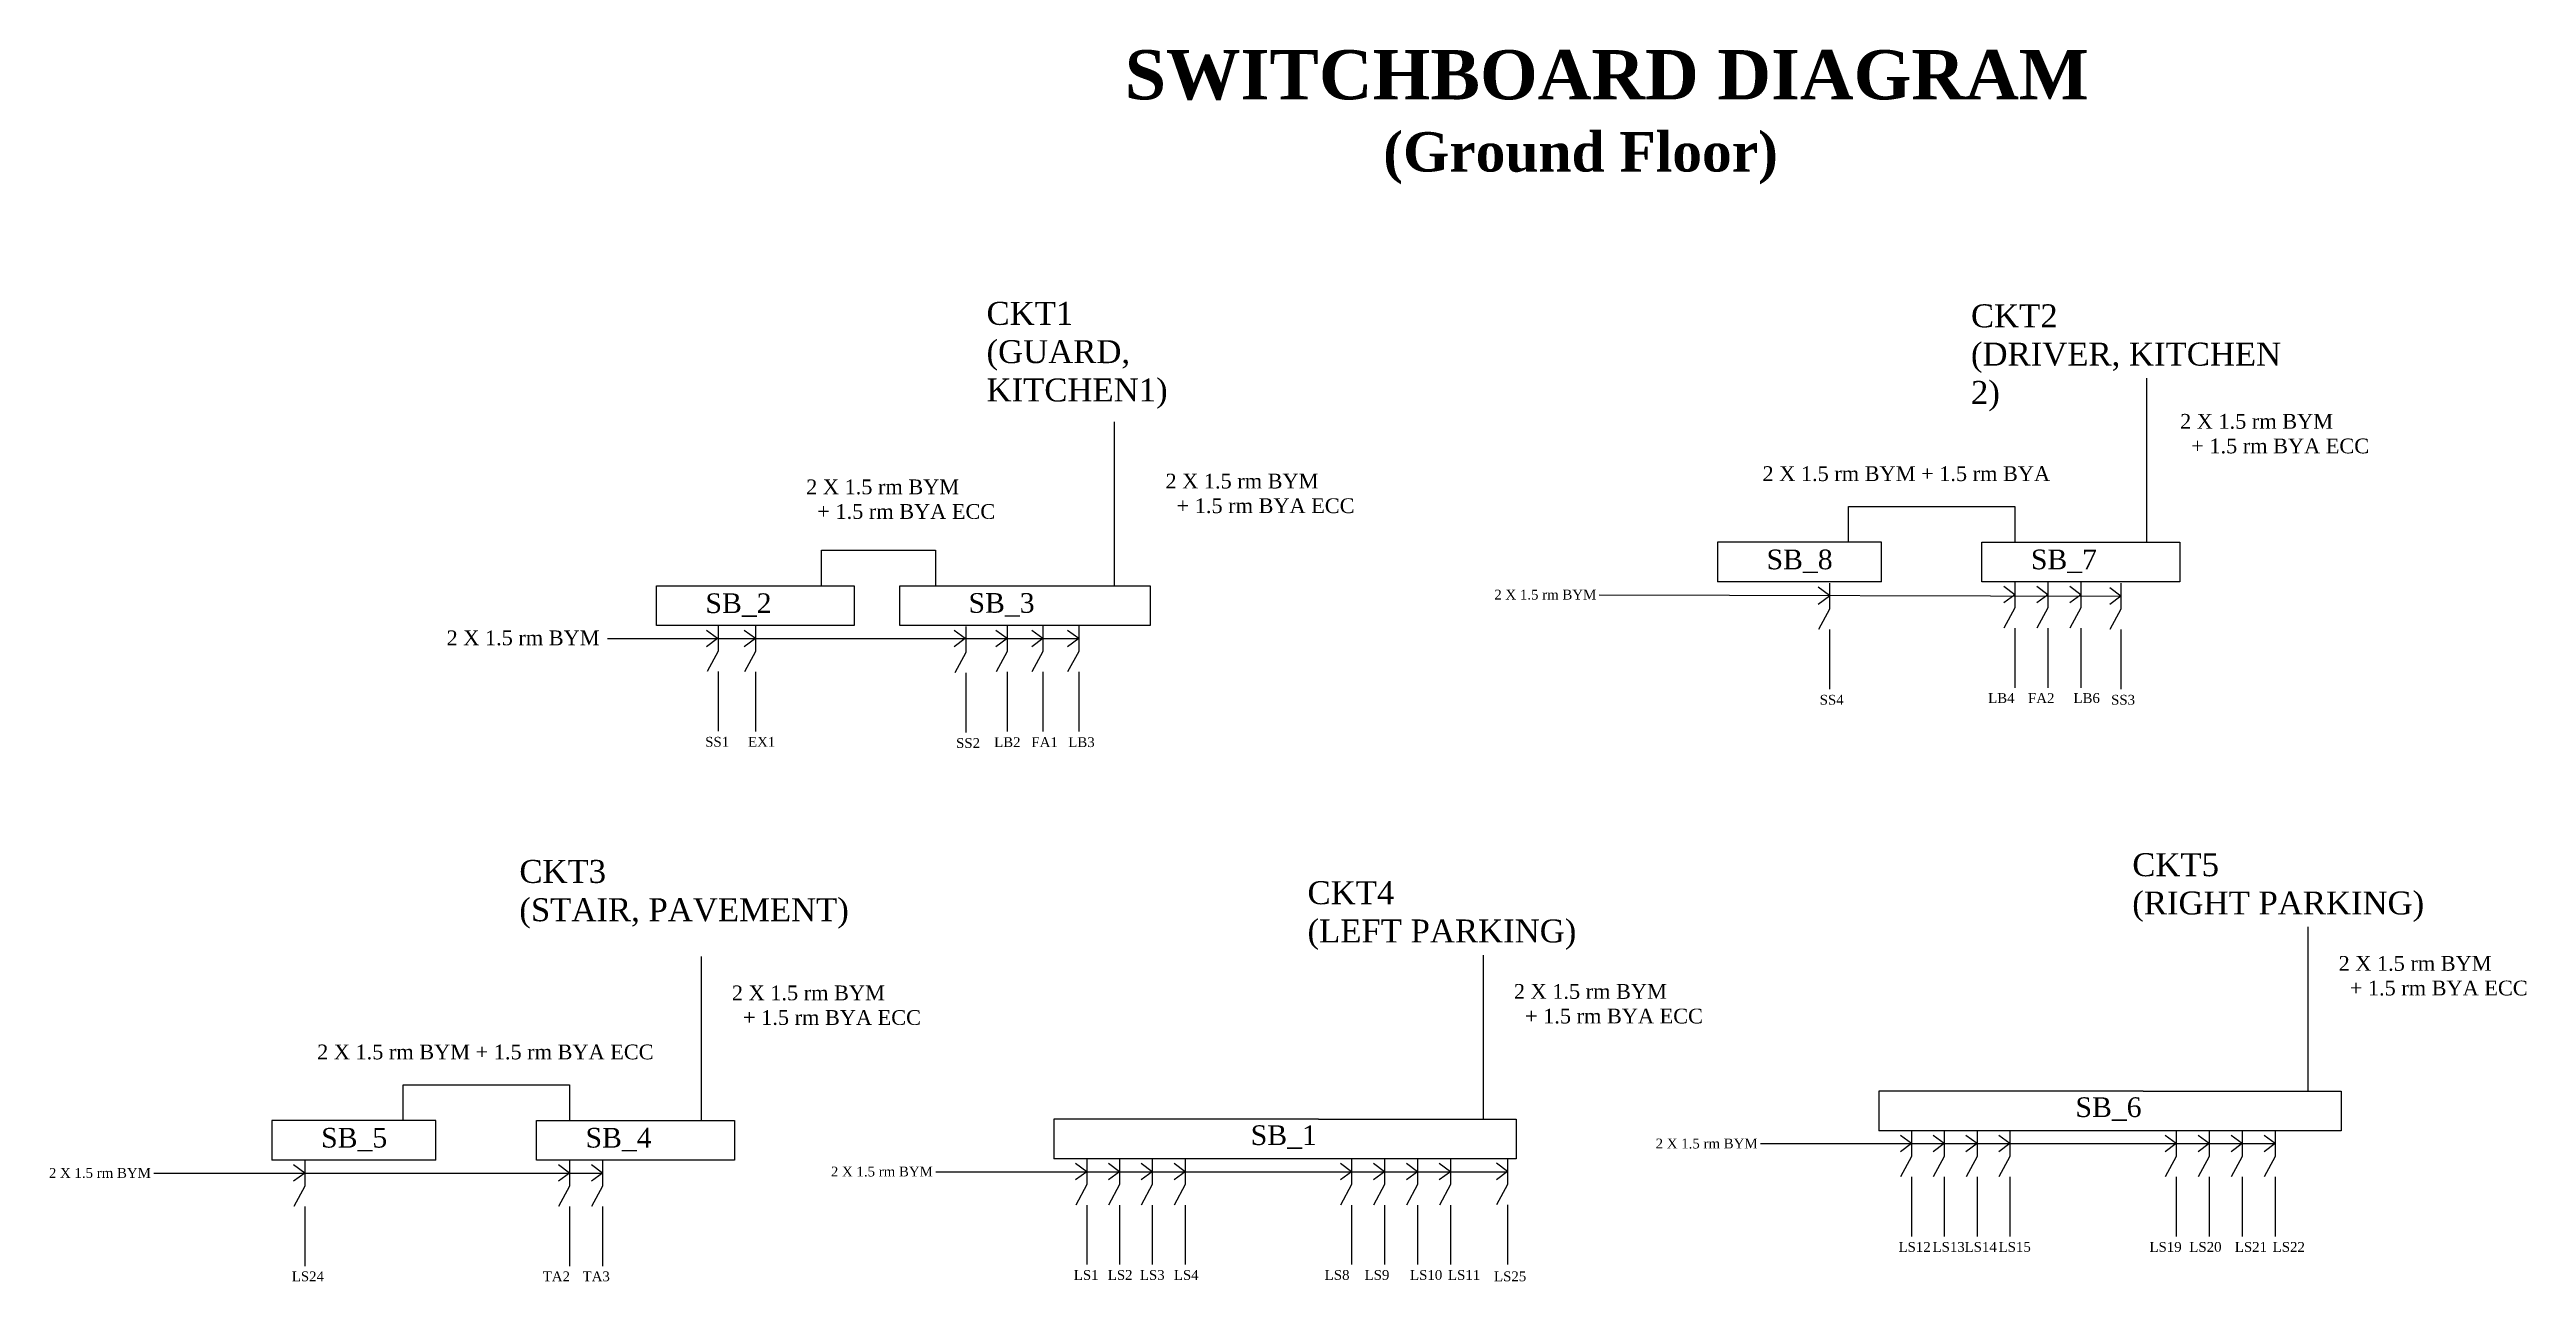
# Model space of a CAD drawing. Header units: inches. Extents: x 360 to 1116, y -144 to 231.
import ezdxf

# ---------------------------------------------------------------- set-up
doc = ezdxf.new("R2010")
doc.units = ezdxf.units.IN
doc.header["$MEASUREMENT"] = 0

msp = doc.modelspace()

# ---------------------------------------------------------------- linework, layer by layer
for p, q in [((999.79, 81.12), (999.79, 131.12)), ((685.09, 67.78), (685.09, 117.78)), ((908.87, 81.12), (908.87, 91.98)), ((908.87, 91.98), (959.58, 91.98)), ((959.58, 91.98), (959.58, 81.12)), ((595.72, 67.78), (595.72, 78.65)), ((595.72, 78.65), (630.52, 78.65)), ((630.52, 78.65), (630.52, 67.78)), ((918.87, 81.12), (868.87, 81.12)), ((868.87, 81.12), (868.87, 69.04)), ((918.87, 69.04), (918.87, 81.12)), ((949.53, 81.12), (1009.84, 81.12)), ((949.53, 69.04), (949.53, 81.12)), ((1009.84, 81.12), (1009.84, 69.04)), ((878.87, 69.04), (868.87, 69.04)), ((888.87, 69.04), (878.87, 69.04)), ((898.87, 69.04), (888.87, 69.04)), ((908.87, 69.04), (898.87, 69.04)), ((903.03, 68.6), (903.03, 60.71)), ((918.87, 69.04), (908.87, 69.04)), ((959.58, 69.04), (949.53, 69.04)), ((969.63, 69.04), (959.58, 69.04)), ((959.58, 69.04), (959.58, 61.15)), ((979.69, 69.04), (969.63, 69.04)), ((969.63, 69.04), (969.63, 61.15)), ((989.74, 69.04), (979.69, 69.04)), ((979.69, 69.04), (979.69, 61.15)), ((999.79, 69.04), (989.74, 69.04)), ((991.88, 68.6), (991.88, 60.71)), ((1009.84, 69.04), (999.79, 69.04)), ((545.47, 67.78), (605.77, 67.78)), ((545.47, 55.71), (545.47, 67.78)), ((605.77, 67.78), (605.77, 55.71)), ((619.61, 67.78), (696, 67.78)), ((619.61, 55.71), (619.61, 67.78)), ((696, 67.78), (696, 55.71)), ((832.83, 65.1), (991.88, 64.66)), ((903.03, 64.91), (899.65, 67.41)), ((903.03, 64.66), (899.65, 62.16)), ((903.03, 60.71), (899.67, 54.5)), ((959.58, 65.1), (956.2, 67.6)), ((959.58, 65.1), (956.2, 62.6)), ((959.58, 61.15), (956.23, 54.94)), ((969.63, 65.1), (966.25, 67.6)), ((969.63, 65.1), (966.25, 62.6)), ((969.63, 61.15), (966.28, 54.94)), ((979.69, 65.1), (976.3, 67.6)), ((979.69, 65.1), (976.3, 62.6)), ((979.69, 61.15), (976.33, 54.94)), ((991.88, 64.67), (988.5, 67.17)), ((991.88, 64.66), (988.5, 62.16)), ((991.88, 60.71), (988.52, 54.5)), ((555.52, 55.71), (545.47, 55.71)), ((565.57, 55.71), (555.52, 55.71)), ((564.09, 51.76), (560.71, 54.26)), ((564.27, 55.8), (564.27, 47.91)), ((575.62, 55.71), (565.57, 55.71)), ((575.62, 51.76), (572.23, 54.26)), ((585.67, 55.71), (575.62, 55.71)), ((575.62, 55.71), (575.62, 47.82)), ((595.72, 55.71), (585.67, 55.71)), ((605.77, 55.71), (595.72, 55.71)), ((630.52, 55.71), (619.61, 55.71)), ((641.43, 55.71), (630.52, 55.71)), ((639.54, 51.76), (636.16, 54.26)), ((639.76, 55.43), (639.76, 47.54)), ((652.35, 55.71), (641.43, 55.71)), ((652.35, 51.76), (648.96, 54.26)), ((663.26, 55.71), (652.35, 55.71)), ((652.35, 55.71), (652.35, 47.82)), ((663.26, 51.76), (659.88, 54.26)), ((674.17, 55.71), (663.26, 55.71)), ((663.26, 55.71), (663.26, 47.82)), ((674.17, 51.76), (670.79, 54.26)), ((685.09, 55.71), (674.17, 55.71)), ((674.17, 55.71), (674.17, 47.82)), ((696, 55.71), (685.09, 55.71)), ((903.03, 54.5), (903.03, 36.34)), ((959.58, 54.94), (959.58, 36.77)), ((969.63, 54.94), (969.63, 36.77)), ((979.69, 54.94), (979.69, 36.77)), ((991.88, 54.5), (991.88, 36.34)), ((530.52, 51.76), (674.17, 51.76)), ((564.09, 51.74), (560.71, 49.24)), ((564.27, 47.91), (560.91, 41.7)), ((575.62, 51.76), (572.23, 49.26)), ((575.62, 47.82), (572.26, 41.6)), ((639.54, 51.77), (636.16, 49.27)), ((639.76, 47.54), (636.4, 41.33)), ((652.35, 51.76), (648.96, 49.26)), ((652.35, 47.82), (648.99, 41.6)), ((663.26, 51.76), (659.88, 49.26)), ((663.26, 47.82), (659.9, 41.6)), ((674.17, 51.76), (670.79, 49.26)), ((674.17, 47.82), (670.81, 41.6)), ((564.27, 41.7), (564.27, 23.54)), ((575.62, 41.6), (575.62, 23.44)), ((639.76, 41.33), (639.76, 23.16)), ((652.35, 41.6), (652.35, 23.44)), ((663.26, 41.6), (663.26, 23.44)), ((674.17, 41.6), (674.17, 23.44)), ((1048.97, -86.13), (1048.97, -36.13)), ((559.15, -95.1), (559.15, -45.1)), ((797.54, -94.67), (797.54, -44.67)), ((468.23, -95.1), (468.23, -84.24)), ((468.23, -84.24), (518.95, -84.24)), ((518.95, -84.24), (518.95, -95.1)), ((998.71, -86.13), (918.05, -86.13)), ((918.05, -86.13), (918.05, -98.21)), ((998.71, -86.13), (1059.02, -86.13)), ((1059.02, -86.13), (1059.02, -98.21)), ((478.23, -95.1), (428.23, -95.1)), ((428.23, -95.1), (428.23, -107.18)), ((478.23, -107.18), (478.23, -95.1)), ((508.9, -95.1), (569.2, -95.1)), ((508.9, -107.18), (508.9, -95.1)), ((569.2, -95.1), (569.2, -107.18)), ((747.29, -94.67), (666.62, -94.67)), ((666.62, -94.67), (666.62, -106.74)), ((747.29, -94.67), (807.59, -94.67)), ((807.59, -94.67), (807.59, -106.74)), ((882.01, -102.15), (1038.92, -102.15)), ((928.05, -98.21), (918.05, -98.21)), ((928.05, -102.15), (924.67, -99.66)), ((928.05, -102.15), (924.67, -104.65)), ((938.05, -98.21), (928.05, -98.21)), ((928.05, -98.21), (928.05, -106.1)), ((938.05, -102.15), (934.67, -99.66)), ((938.05, -102.15), (934.67, -104.65)), ((948.05, -98.21), (938.05, -98.21)), ((938.05, -98.21), (938.05, -106.1)), ((948.05, -102.15), (944.67, -99.66)), ((948.05, -102.15), (944.67, -104.65)), ((958.05, -98.21), (948.05, -98.21)), ((948.05, -98.21), (948.05, -106.1)), ((958.05, -102.15), (954.67, -99.66)), ((958.05, -102.15), (954.67, -104.65)), ((998.71, -98.21), (958.05, -98.21)), ((958.05, -98.21), (958.05, -106.1)), ((1008.76, -98.21), (998.71, -98.21)), ((1008.76, -102.15), (1005.38, -99.66)), ((1008.76, -102.15), (1005.38, -104.65)), ((1018.82, -98.21), (1008.76, -98.21)), ((1008.76, -98.21), (1008.76, -106.1)), ((1018.82, -102.15), (1015.43, -99.66)), ((1018.82, -102.15), (1015.43, -104.65)), ((1028.87, -98.21), (1018.82, -98.21)), ((1018.82, -98.21), (1018.82, -106.1)), ((1028.87, -102.15), (1025.48, -99.66)), ((1028.87, -102.15), (1025.48, -104.65)), ((1038.92, -98.21), (1028.87, -98.21)), ((1028.87, -98.21), (1028.87, -106.1)), ((1038.92, -102.15), (1035.53, -99.66)), ((1038.92, -102.15), (1035.53, -104.65)), ((1048.97, -98.21), (1038.92, -98.21)), ((1038.92, -98.21), (1038.92, -106.1)), ((1059.02, -98.21), (1048.97, -98.21)), ((392.19, -111.13), (529, -111.13)), ((438.23, -107.18), (428.23, -107.18)), ((438.23, -111.13), (434.85, -108.63)), ((438.23, -111.13), (434.85, -113.62)), ((448.23, -107.18), (438.23, -107.18)), ((438.23, -107.18), (438.23, -115.07)), ((458.23, -107.18), (448.23, -107.18)), ((468.23, -107.18), (458.23, -107.18)), ((478.23, -107.18), (468.23, -107.18)), ((518.95, -107.18), (508.9, -107.18)), ((518.95, -111.13), (515.56, -108.63)), ((518.95, -111.13), (515.56, -113.62)), ((529, -107.18), (518.95, -107.18)), ((518.95, -107.18), (518.95, -115.07)), ((529, -111.13), (525.61, -108.63)), ((529, -111.13), (525.61, -113.62)), ((539.05, -107.18), (529, -107.18)), ((529, -107.18), (529, -115.07)), ((549.1, -107.18), (539.05, -107.18)), ((559.15, -107.18), (549.1, -107.18)), ((569.2, -107.18), (559.15, -107.18)), ((630.59, -110.69), (787.49, -110.69)), ((676.62, -106.74), (666.62, -106.74)), ((676.62, -110.69), (673.24, -108.19)), ((676.62, -110.69), (673.24, -113.19)), ((686.62, -106.74), (676.62, -106.74)), ((676.62, -106.74), (676.62, -114.63)), ((686.62, -110.69), (683.24, -108.19)), ((686.62, -110.69), (683.24, -113.19)), ((696.62, -106.74), (686.62, -106.74)), ((686.62, -106.74), (686.62, -114.63)), ((696.62, -110.69), (693.24, -108.19)), ((696.62, -110.69), (693.24, -113.19)), ((706.62, -106.74), (696.62, -106.74)), ((696.62, -106.74), (696.62, -114.63)), ((706.62, -110.69), (703.24, -108.19)), ((706.62, -110.69), (703.24, -113.19)), ((747.29, -106.74), (706.62, -106.74)), ((706.62, -106.74), (706.62, -114.63)), ((757.34, -106.74), (747.29, -106.74)), ((757.34, -110.69), (753.96, -108.19)), ((757.34, -110.69), (753.96, -113.19)), ((767.39, -106.74), (757.34, -106.74)), ((757.34, -106.74), (757.34, -114.63)), ((767.39, -110.69), (764.01, -108.19)), ((767.39, -110.69), (764.01, -113.19)), ((777.44, -106.74), (767.39, -106.74)), ((767.39, -106.74), (767.39, -114.63)), ((777.44, -110.69), (774.06, -108.19)), ((777.44, -110.69), (774.06, -113.19)), ((787.49, -106.74), (777.44, -106.74)), ((777.44, -106.74), (777.44, -114.63)), ((787.49, -110.69), (784.11, -108.19)), ((787.49, -110.69), (784.11, -113.19)), ((797.54, -106.74), (787.49, -106.74)), ((787.49, -106.74), (787.49, -114.63)), ((787.64, -110.7), (805, -110.7)), ((807.59, -106.74), (797.54, -106.74)), ((804.93, -110.64), (801.54, -108.14)), ((804.93, -110.64), (801.54, -113.14)), ((804.93, -106.7), (804.93, -114.59)), ((928.05, -106.1), (924.69, -112.31)), ((928.05, -112.31), (928.05, -130.48)), ((938.05, -106.1), (934.69, -112.31)), ((938.05, -112.31), (938.05, -130.48)), ((948.05, -106.1), (944.69, -112.31)), ((948.05, -112.31), (948.05, -130.48)), ((958.05, -106.1), (954.69, -112.31)), ((958.05, -112.31), (958.05, -130.48)), ((1008.76, -106.1), (1005.41, -112.31)), ((1008.76, -112.31), (1008.76, -130.48)), ((1018.82, -106.1), (1015.46, -112.31)), ((1018.82, -112.31), (1018.82, -130.48)), ((1028.87, -106.1), (1025.51, -112.31)), ((1028.87, -112.31), (1028.87, -130.48)), ((1038.92, -106.1), (1035.56, -112.31)), ((1038.92, -112.31), (1038.92, -130.48)), ((438.23, -115.07), (434.87, -121.28)), ((518.95, -115.07), (515.59, -121.28)), ((529, -115.07), (525.64, -121.28)), ((676.62, -114.63), (673.26, -120.85)), ((686.62, -114.63), (683.26, -120.85)), ((696.62, -114.63), (693.26, -120.85)), ((706.62, -114.63), (703.26, -120.85)), ((757.34, -114.63), (753.98, -120.85)), ((767.39, -114.63), (764.03, -120.85)), ((777.44, -114.63), (774.08, -120.85)), ((787.49, -114.63), (784.13, -120.85)), ((804.93, -114.59), (801.57, -120.8)), ((804.93, -120.8), (804.93, -138.96)), ((438.23, -121.28), (438.23, -139.45)), ((518.95, -121.28), (518.95, -139.45)), ((529, -121.28), (529, -139.45)), ((676.62, -120.85), (676.62, -139.01)), ((686.62, -120.85), (686.62, -139.01)), ((696.62, -120.85), (696.62, -139.01)), ((706.62, -120.85), (706.62, -139.01)), ((757.34, -120.85), (757.34, -139.01)), ((767.39, -120.85), (767.39, -139.01)), ((777.44, -120.85), (777.44, -139.01)), ((787.49, -120.85), (787.49, -139.01))]:
    msp.add_line(p, q)

# ---------------------------------------------------------------- texts
at = {"attachment_point": 1}
for s, insert, char_height, width in [('{\\fTimes New Roman|b1|i0|c0|p18;\\C43;\\c3649492;^I\\H2.5x;SWITCHBOARD DIAGRAM\\H0.4x;\\P^I^I^I^I   \\H2x;(Ground Floor)}', (664.22, 231.07), 6, 327.3765), ('{\\fTimes New Roman|b0|i0|c0|p18;CKT1\\P(GUARD, KITCHEN1)}', (646.08, 154.35), 7, 68.0765), ('{\\fTimes New Roman|b0|i0|c0|p18;CKT2\\P(DRIVER, KITCHEN 2)}', (946.19, 153.6), 7, 95.3961), ('{\\fTimes New Roman|b0|i0|c0|p18;2 X 1.5 rm BYM \\P  + 1.5 rm BYA ECC}', (1009.93, 120.2), 4.5, 108.9306), ('{\\fTimes New Roman|b0|i0|c0|p18;2 X 1.5 rm BYM \\P  + 1.5 rm BYA ECC}', (591.09, 100.23), 4.5, 108.9306), ('{\\fTimes New Roman|b0|i0|c0|p18;2 X 1.5 rm BYM \\P  + 1.5 rm BYA ECC}', (700.63, 101.99), 4.5, 108.9306), ('{\\fTimes New Roman|b0|i0|c0|p18;2 X 1.5 rm BYM + 1.5 rm BYA}', (882.64, 104.26), 4.5, 101.6655), ('{\\fTimes New Roman|b0|i0|c0|p18;SB_8}', (883.87, 78.87), 6, 27.6244), ('{\\fTimes New Roman|b0|i0|c0|p18;SB_7}', (964.46, 78.87), 6, 27.6244), ('{\\fTimes New Roman|b0|i0|c0|p18;SB_2}', (560.39, 65.53), 6, 27.6244), ('{\\fTimes New Roman|b0|i0|c0|p18;SB_3}', (640.58, 65.61), 6, 27.6244), ('{\\fTimes New Roman|b0|i0|c0|p18;2 X 1.5 rm BYM}', (800.87, 66.64), 3, 39.8941), ('{\\fTimes New Roman|b0|i0|c0|p18;2 X 1.5 rm BYM}', (481.47, 54.22), 4.5, 47.7681), ('{\\fTimes New Roman|b0|i0|c0|p18;SS4}', (900.07, 34.6), 3, 14.448), ('{\\fTimes New Roman|b0|i0|c0|p18;LB4}', (951.42, 35.13), 3, 14.448), ('{\\fTimes New Roman|b0|i0|c0|p18;FA2}', (963.58, 35.13), 3, 14.448), ('{\\fTimes New Roman|b0|i0|c0|p18;LB6}', (977.44, 35.13), 3, 14.448), ('{\\fTimes New Roman|b0|i0|c0|p18;SS3}', (988.91, 34.6), 3, 14.448), ('{\\fTimes New Roman|b0|i0|c0|p18;SS1}', (560.31, 21.8), 3, 14.448), ('{\\fTimes New Roman|b0|i0|c0|p18;EX1}', (573.37, 21.79), 3, 14.448), ('{\\fTimes New Roman|b0|i0|c0|p18;SS2}', (636.79, 21.43), 3, 14.448), ('{\\fTimes New Roman|b0|i0|c0|p18;LB2}', (648.39, 21.7), 3, 14.448), ('{\\fTimes New Roman|b0|i0|c0|p18;FA1}', (659.76, 21.7), 3, 14.448), ('{\\fTimes New Roman|b0|i0|c0|p18;LB3}', (671, 21.7), 3, 14.448), ('{\\fTimes New Roman|b0|i0|c0|p18;CKT5\\P(RIGHT PARKING)}', (995.37, -13.65), 7, 95.3961), ('{\\fTimes New Roman|b0|i0|c0|p18;CKT3\\P(STAIR, PAVEMENT)}', (503.66, -15.7), 7, 95.3961), ('{\\fTimes New Roman|b0|i0|c0|p18;CKT4\\P(LEFT PARKING)}', (743.94, -22.18), 7, 95.3961), ('{\\fTimes New Roman|b0|i0|c0|p18;2 X 1.5 rm BYM \\P  + 1.5 rm BYA ECC}', (1058.26, -44.98), 4.5, 108.9306), ('{\\fTimes New Roman|b0|i0|c0|p18;2 X 1.5 rm BYM \\P  + 1.5 rm BYA ECC}', (568.45, -53.96), 4.5, 108.9306), ('{\\fTimes New Roman|b0|i0|c0|p18;2 X 1.5 rm BYM \\P  + 1.5 rm BYA ECC}', (806.84, -53.52), 4.5, 108.9306), ('{\\fTimes New Roman|b0|i0|c0|p18;2 X 1.5 rm BYM + 1.5 rm BYA ECC}', (442, -71.96), 4.5, 101.6655), ('{\\fTimes New Roman|b0|i0|c0|p18;SB_6}', (978.05, -88.04), 6, 27.6244), ('{\\fTimes New Roman|b0|i0|c0|p18;SB_5}', (443.23, -97.35), 6, 27.6244), ('{\\fTimes New Roman|b0|i0|c0|p18;SB_4}', (523.82, -97.35), 6, 27.6244), ('{\\fTimes New Roman|b0|i0|c0|p18;SB_1}', (726.62, -96.57), 6, 27.6244), ('{\\fTimes New Roman|b0|i0|c0|p18;2 X 1.5 rm BYM}', (850.05, -100.61), 3, 39.8941), ('{\\fTimes New Roman|b0|i0|c0|p18;2 X 1.5 rm BYM}', (360.23, -109.58), 3, 39.8941), ('{\\fTimes New Roman|b0|i0|c0|p18;2 X 1.5 rm BYM}', (598.62, -109.15), 3, 39.8941), ('{\\fTimes New Roman|b0|i0|c0|p18;LS12}', (924.1, -132.12), 3, 14.448), ('{\\fTimes New Roman|b0|i0|c0|p18;LS13}', (934.47, -132.12), 3, 14.448), ('{\\fTimes New Roman|b0|i0|c0|p18;LS14}', (944.24, -132.12), 3, 14.448), ('{\\fTimes New Roman|b0|i0|c0|p18;LS15}', (954.61, -132.12), 3, 14.448), ('{\\fTimes New Roman|b0|i0|c0|p18;LS19}', (1000.6, -132.12), 3, 14.448), ('{\\fTimes New Roman|b0|i0|c0|p18;LS20}', (1012.76, -132.12), 3, 14.448), ('{\\fTimes New Roman|b0|i0|c0|p18;LS21}', (1026.62, -132.12), 3, 14.448), ('{\\fTimes New Roman|b0|i0|c0|p18;LS22}', (1038.18, -132.12), 3, 14.448), ('{\\fTimes New Roman|b0|i0|c0|p18;LS24}', (434.28, -141.09), 3, 14.448), ('{\\fTimes New Roman|b0|i0|c0|p18;TA2}', (510.78, -141.09), 3, 14.448), ('{\\fTimes New Roman|b0|i0|c0|p18;TA3}', (522.94, -141.09), 3, 14.448), ('{\\fTimes New Roman|b0|i0|c0|p18;LS1}', (672.68, -140.66), 3, 14.448), ('{\\fTimes New Roman|b0|i0|c0|p18;LS2}', (683.04, -140.66), 3, 14.448), ('{\\fTimes New Roman|b0|i0|c0|p18;LS3}', (692.82, -140.66), 3, 14.448), ('{\\fTimes New Roman|b0|i0|c0|p18;LS4}', (703.18, -140.66), 3, 14.448), ('{\\fTimes New Roman|b0|i0|c0|p18;LS8}', (749.18, -140.66), 3, 14.448), ('{\\fTimes New Roman|b0|i0|c0|p18;LS9}', (761.33, -140.66), 3, 14.448), ('{\\fTimes New Roman|b0|i0|c0|p18;LS10}', (775.19, -140.66), 3, 14.448), ('{\\fTimes New Roman|b0|i0|c0|p18;LS11}', (786.76, -140.66), 3, 14.448), ('{\\fTimes New Roman|b0|i0|c0|p18;LS25}', (800.8, -141.08), 3, 14.448)]:
    msp.add_mtext(s, dxfattribs=dict(at, insert=insert, char_height=char_height, width=width))

doc.saveas('drawing.dxf')
